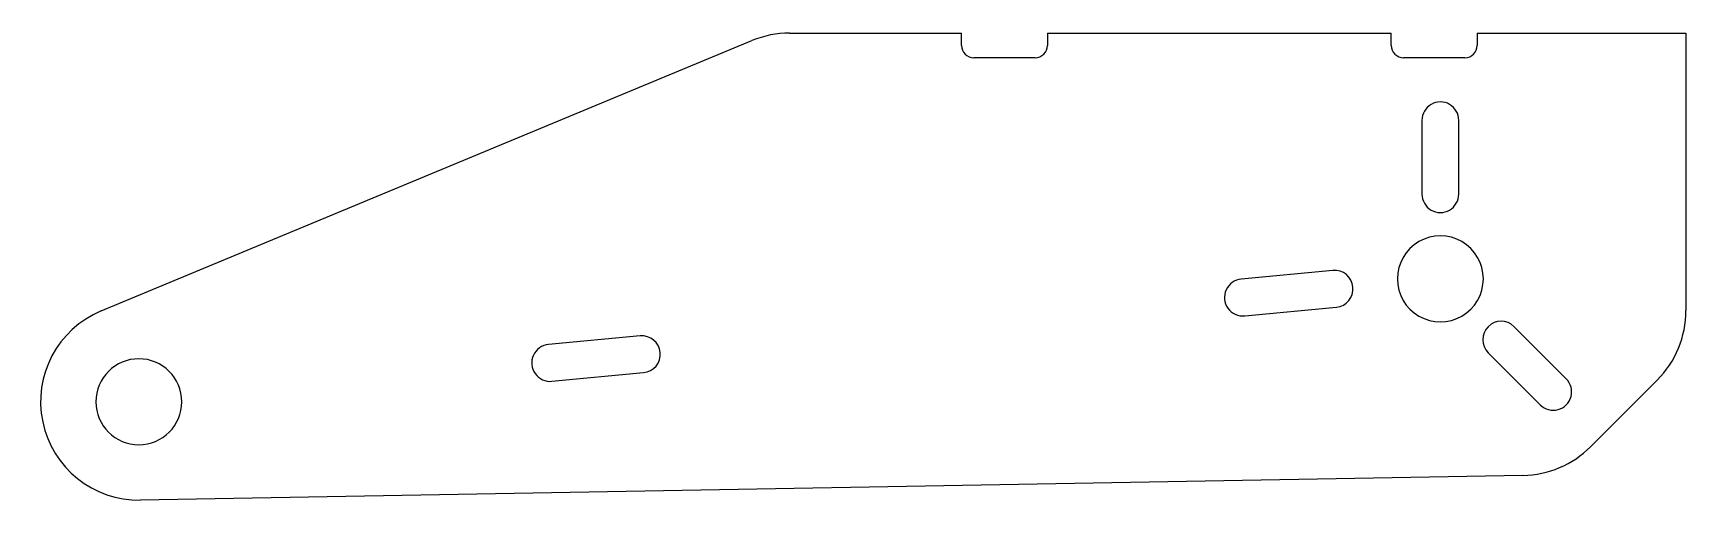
# Model space of a CAD drawing. Header units: millimetres. Extents: x 37 to 171, y 128 to 166.
import ezdxf

# ---------------------------------------------------------------- set-up
doc = ezdxf.new("R2010")
doc.units = ezdxf.units.MM
doc.layers.add('Calque_1', color=7, linetype='CONTINUOUS')

msp = doc.modelspace()

# ---------------------------------------------------------------- linework, layer by layer
at = {"layer": 'Calque_1', "color": 7}
for points in [[(42.249292, 143.752284), (95.249235, 165.752095)], [(98.316282, 166.363547), (112.316426, 166.363547)], [(112.316426, 165.363423), (112.316426, 166.363547)], [(119.316234, 166.363547), (147.316259, 166.363547)], [(119.316234, 166.363547), (119.316234, 165.363423)], [(147.316259, 165.363423), (147.316259, 166.363547)], [(154.316332, 166.363547), (171.316319, 166.363547)], [(154.316332, 166.363547), (154.316332, 165.363423)], [(171.316319, 166.363547), (171.316319, 143.783769)], [(113.316286, 164.363564), (118.316375, 164.363564)], [(148.316383, 164.363564), (153.316208, 164.363564)], [(149.815928, 159.262353), (149.815928, 153.262405)], [(152.815903, 153.262405), (152.815903, 159.262353)], [(142.56519, 147.046659), (135.097647, 146.342136)], [(135.379457, 143.354962), (142.847, 144.059483)], [(86.142003, 141.723477), (78.674521, 141.018961)], [(161.569055, 138.231312), (157.326466, 142.473901)], [(155.205172, 140.352606), (159.44776, 136.110018)], [(78.956331, 138.032205), (86.42381, 138.736724)], [(168.973172, 138.126984), (163.555835, 132.709647)], [(158.041396, 130.367823), (45.458684, 128.364665)]]:
    msp.add_lwpolyline(points, dxfattribs=at)
for points in [[(154.816264, 146.363493)], [(48.816395, 136.363507)]]:
    msp.add_lwpolyline(points, close=True, dxfattribs=at)
for points in [[(98.316334, 166.363467), (97.263737, 166.363467), (96.221487, 166.155744), (95.249317, 165.752201)], [(112.316315, 165.363471), (112.316315, 165.098254), (112.421672, 164.8439), (112.609208, 164.656364)], [(112.609208, 164.656364), (112.796744, 164.468828), (113.051098, 164.363471), (113.316315, 164.363471)], [(118.316309, 164.363471), (118.581525, 164.363471), (118.835879, 164.468828), (119.023415, 164.656364)], [(119.023415, 164.656364), (119.210952, 164.8439), (119.316308, 165.098254), (119.316308, 165.363471)], [(147.316273, 165.363471), (147.316272, 165.098254), (147.421629, 164.8439), (147.609165, 164.656364)], [(147.609165, 164.656364), (147.796702, 164.468828), (148.051056, 164.363471), (148.316272, 164.363471)], [(153.316266, 164.363471), (153.86855, 164.363472), (154.316263, 164.811187), (154.316263, 165.363471)], [(150.565782, 160.561261), (150.101681, 160.293312), (149.815783, 159.798122), (149.815783, 159.262224)], [(152.065782, 160.561261), (151.60168, 160.82921), (151.029884, 160.82921), (150.565782, 160.561261)], [(152.815781, 159.262224), (152.815781, 159.798122), (152.529883, 160.293312), (152.065782, 160.561261)], [(149.815783, 153.26223), (149.815783, 152.726332), (150.101681, 152.231142), (150.565782, 151.963193)], [(152.065782, 151.963193), (152.529883, 152.231142), (152.815781, 152.726332), (152.815781, 153.26223)], [(150.565782, 151.963193), (151.029884, 151.695244), (151.60168, 151.695244), (152.065782, 151.963193)], [(153.066266, 149.394579), (151.983363, 150.019793), (150.649172, 150.019793), (149.566269, 149.394579)], [(149.566269, 149.394579), (148.483367, 148.769365), (147.816271, 147.613921), (147.816271, 146.363493)], [(154.816264, 146.363493), (154.816264, 147.613921), (154.149168, 148.769365), (153.066266, 149.394579)], [(144.198316, 145.693898), (144.120549, 146.51822), (143.389637, 147.123667), (142.565246, 147.046644)], [(133.873609, 145.47366), (133.650132, 144.986169), (133.703878, 144.416462), (134.014581, 143.979366)], [(135.097742, 146.342157), (134.563794, 146.29227), (134.097087, 145.96115), (133.873609, 145.47366)], [(142.847042, 144.05961), (143.671293, 144.138119), (144.276082, 144.869577), (144.198316, 145.693898)], [(147.816271, 146.363493), (147.816271, 145.113065), (148.483367, 143.957621), (149.566269, 143.332407)], [(153.066266, 143.332407), (154.149168, 143.957621), (154.816264, 145.113065), (154.816264, 146.363493)], [(42.249384, 143.752231), (38.700727, 142.279204), (36.700448, 138.491412), (37.484933, 134.730114)], [(134.014581, 143.979366), (134.325284, 143.54227), (134.845682, 143.304274), (135.379539, 143.355123)], [(149.566269, 143.332407), (150.649172, 142.707193), (151.983363, 142.707193), (153.066266, 143.332407)], [(157.326445, 142.47408), (156.740638, 143.059744), (155.790992, 143.059686), (155.205256, 142.473951)], [(168.9731, 138.126908), (170.473389, 139.627197), (171.316242, 141.662025), (171.316242, 143.783753)], [(87.776206, 140.370912), (87.698398, 141.195681), (86.966765, 141.801245), (86.141987, 141.723538)], [(155.205256, 142.473951), (154.619521, 141.888216), (154.619463, 140.938569), (155.205127, 140.352762)], [(77.45149, 140.150284), (77.228295, 139.663023), (77.282004, 139.093702), (77.592387, 138.656779)], [(78.674454, 141.019057), (78.140877, 140.968719), (77.674685, 140.637544), (77.45149, 140.150284)], [(86.423778, 138.736528), (87.248538, 138.814436), (87.854014, 139.546143), (87.776206, 140.370912)], [(45.3164, 139.861578), (43.384157, 139.861578), (41.817467, 138.295749), (41.816405, 136.363507)], [(48.816395, 136.363507), (48.815333, 138.295749), (47.248643, 139.861578), (45.3164, 139.861578)], [(77.592387, 138.656779), (77.90277, 138.219856), (78.422671, 137.981709), (78.956249, 138.032047)], [(161.95746, 136.782481), (162.09615, 137.300167), (161.9481, 137.852518), (161.569086, 138.231439)], [(41.816405, 136.363507), (41.817467, 134.431265), (43.384157, 132.865436), (45.3164, 132.865436)], [(45.3164, 132.865436), (47.248643, 132.865436), (48.815333, 134.431265), (48.816395, 136.363507)], [(159.447768, 136.110121), (159.82669, 135.731107), (160.379041, 135.583057), (160.896726, 135.721748)], [(160.896726, 135.721748), (161.414411, 135.860438), (161.818769, 136.264796), (161.95746, 136.782481)], [(37.484933, 134.730114), (38.269418, 130.968817), (41.617082, 128.296433), (45.45871, 128.364782)], [(158.041332, 130.3678), (160.113461, 130.404666), (162.090421, 131.244229), (163.555869, 132.709677)]]:
    msp.add_open_spline(points, degree=3, dxfattribs=at)

doc.saveas('drawing.dxf')
